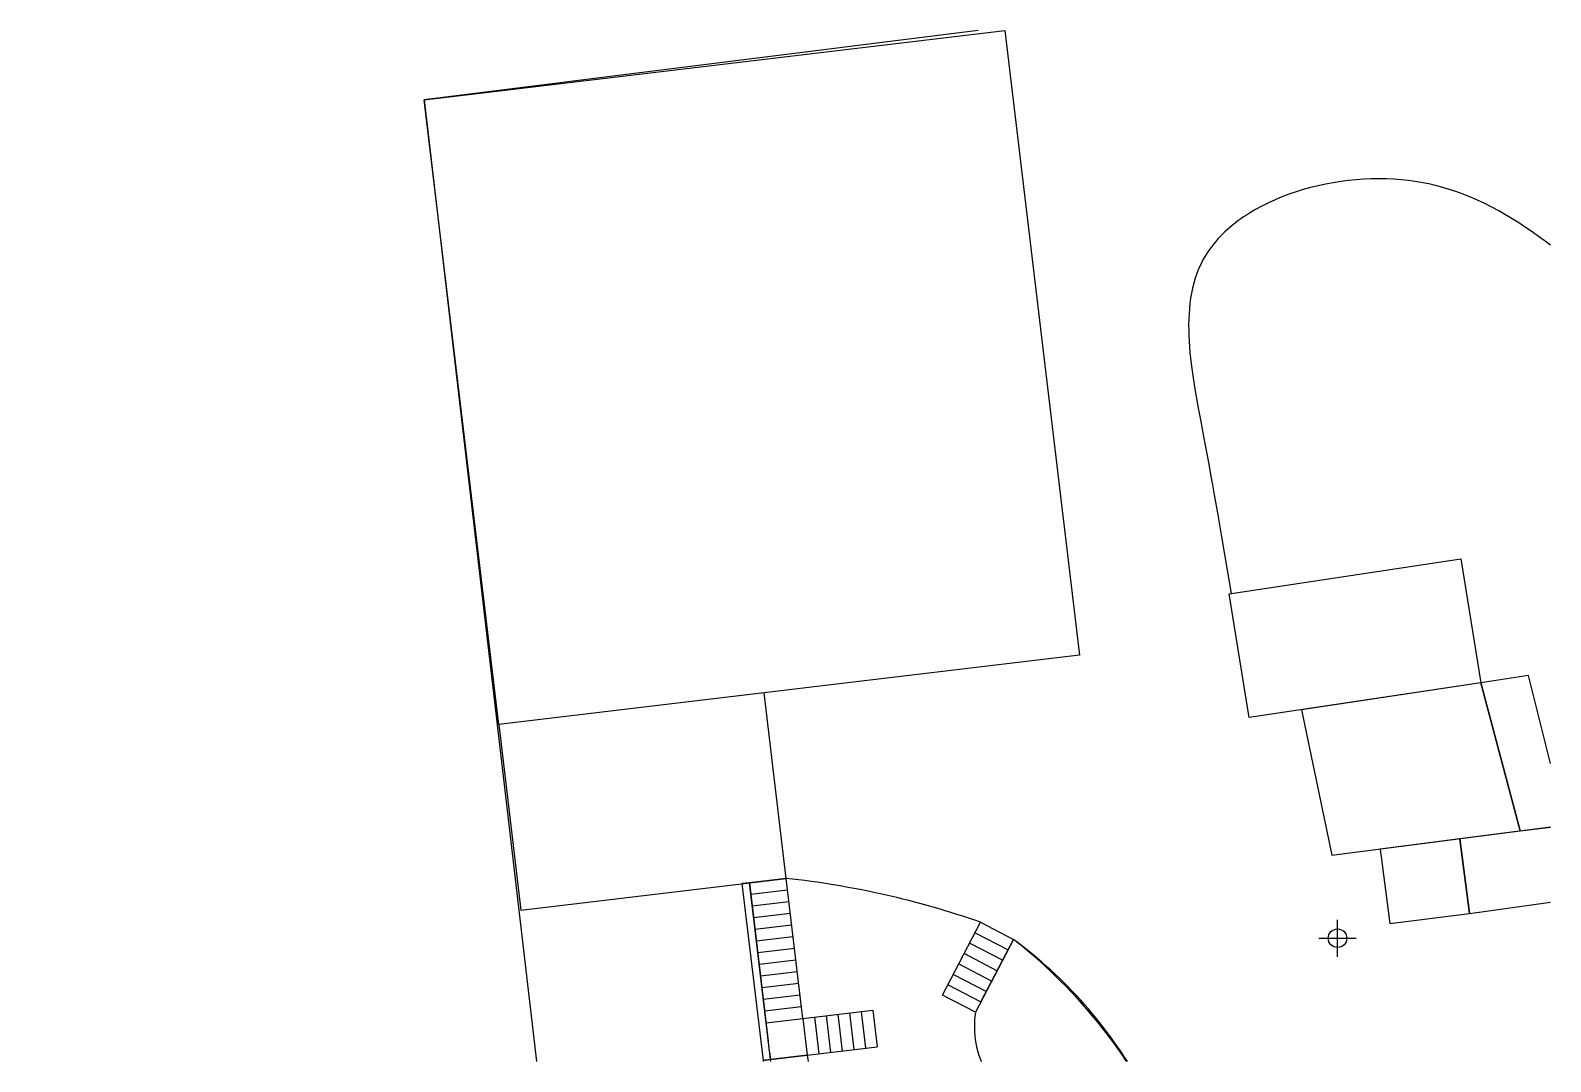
# Paper-space layout 'plan-de-masse-calade-escalier' of a CAD drawing. Header units: centimetres, sheet in millimetres. Extents: x -77 to 333, y -33 to 246.
# The model-space entities are those that its viewports show. They can reach past a viewport. Long polylines and large blocks are cut down to what shows.
import ezdxf

# ---------------------------------------------------------------- set-up
doc = ezdxf.new("R2010")
doc.units = ezdxf.units.CM
doc.header["$PDMODE"] = 34
doc.header["$PDSIZE"] = 500
for name, color, linetype in [('AC-Calcul ratios', 4, 'Continuous'), ('cabanon', 3, 'Continuous'), ('I-STAIRS', 44, 'Continuous'), ('Mur de soutenement', 1, 'Continuous'), ('Title Block', 250, 'Continuous')]:
    doc.layers.add(name, color=color, linetype=linetype)
doc.layers.get('Title Block').off()

msp = doc.modelspace()

# ---------------------------------------------------------------- linework, layer by layer
at = {"layer": 'AC-Calcul ratios'}
msp.add_line((344392, 13821), (345270, 15506), dxfattribs=at)
for centre, radius, start, end in [((337969, 5630), 12282, 29.2951, 53.5255), ((346702, 13148), 2488, 170.9475, 322.6505)]:
    msp.add_arc(centre, radius, start, end, dxfattribs=at)
at = {"layer": 'cabanon'}
for points in [[(358647, 41808), (329390, 38144), (333843, -15), (338798, -20194), (354391, -41482), (354535, -13011), (367456, -13100), (367663, 25057)], [(357858, 22424), (351623, 21485), (351084, 24826), (357320, 25765), (357858, 22424)], [(358917, 18429), (360157, 18589), (359145, 22619), (357858, 22424), (358917, 18429)], [(360157, 18589), (357298, 18220), (357558, 16206), (360652, 16636), (360157, 18589)], [(355151, 17942), (355410, 15939), (357558, 16206), (357298, 18220), (355151, 17942)]]:
    msp.add_lwpolyline(points, dxfattribs=at)
msp.add_lwpolyline([(353030, 21697), (353844, 17773), (358917, 18429), (357858, 22424)], close=True, dxfattribs=at)
msp.add_spline([(365952, 29178), (361751, 32543), (355914, 35966), (350374, 33826), (350371, 29166), (351135, 24833)], degree=3, dxfattribs=at)
at = {"layer": 'I-STAIRS'}
for p, q in [((339144, 17151), (338151, 17032)), ((338151, 17032), (338660, 12763)), ((339181, 16836), (338188, 16718)), ((339594, 13377), (339144, 17151)), ((339219, 16522), (338226, 16403)), ((339256, 16207), (338263, 16089)), ((339294, 15893), (338301, 15775)), ((339331, 15579), (338338, 15460)), ((344236, 15687), (345123, 15225)), ((339369, 15264), (338376, 15146)), ((344090, 15406), (344977, 14944)), ((339406, 14950), (338413, 14831)), ((343797, 14844), (344684, 14382)), ((343944, 15125), (344831, 14663)), ((339444, 14635), (338451, 14517)), ((343651, 14564), (344538, 14101)), ((339481, 14321), (338488, 14202)), ((339519, 14006), (338526, 13888)), ((343505, 14283), (344392, 13821)), ((339556, 13692), (338563, 13573)), ((339594, 13377), (341480, 13602)), ((340851, 13527), (340970, 12534)), ((341166, 13565), (341284, 12572)), ((341480, 13602), (341599, 12609)), ((339908, 13415), (340026, 12422)), ((340222, 13452), (340341, 12459)), ((340537, 13490), (340655, 12497)), ((339712, 12384), (341599, 12609))]:
    msp.add_line(p, q, dxfattribs=at)
msp.add_lwpolyline([(339144, 17151), (338547, 22155), (331398, 21303), (331994, 16298), (339144, 17151)], dxfattribs=at)
for points in [[(344245, 13540), (343358, 14002), (344383, 15968), (345270, 15506)], [(338719, 12266), (338601, 13259), (339594, 13377), (339712, 12384)]]:
    msp.add_lwpolyline(points, close=True, dxfattribs=at)
for centre, radius, start, end in [((336575, -6419), 23710, 70.7722, 83.7794), ((336649, 4466), 14006, 3.1847, 52.0152)]:
    msp.add_arc(centre, radius, start, end, dxfattribs=at)
msp.add_spline([(339736, 12186), (340625, 10531), (342591, 4045)], degree=3, dxfattribs=at)
at = {"layer": 'Mur de soutenement'}
for p, q in [((338151, 17032), (337952, 17009)), ((338151, 17032), (337952, 17009)), ((337952, 17009), (338520, 12242)), ((338719, 12266), (338151, 17032)), ((338695, 12465), (338719, 12266)), ((338520, 12242), (338719, 12266))]:
    msp.add_line(p, q, dxfattribs=at)
msp.add_lwpolyline([(329390, 38144), (345039, 40009), (347047, 23169), (331398, 21303), (329390, 38144)], dxfattribs=at)
for points in [[(338743, 12067), (338719, 12266), (339712, 12384), (339736, 12186)], [(338743, 12067), (338719, 12266), (338520, 12242), (338544, 12044)]]:
    msp.add_lwpolyline(points, close=True, dxfattribs=at)
msp.add_point((353999, 15538), dxfattribs=at)

psp = doc.layouts.new('plan-de-masse-calade-escalier')

# ---------------------------------------------------------------- viewports
at = {"layer": 'Title Block', "view_target_point": (16313.45, 2053.84)}
psp.add_viewport(center=(128.3, 106.51), size=(409.63, 278.0286), view_center_point=(322946.28, 24058.55), view_height=27802.8611, dxfattribs=at)

doc.saveas('drawing.dxf')
